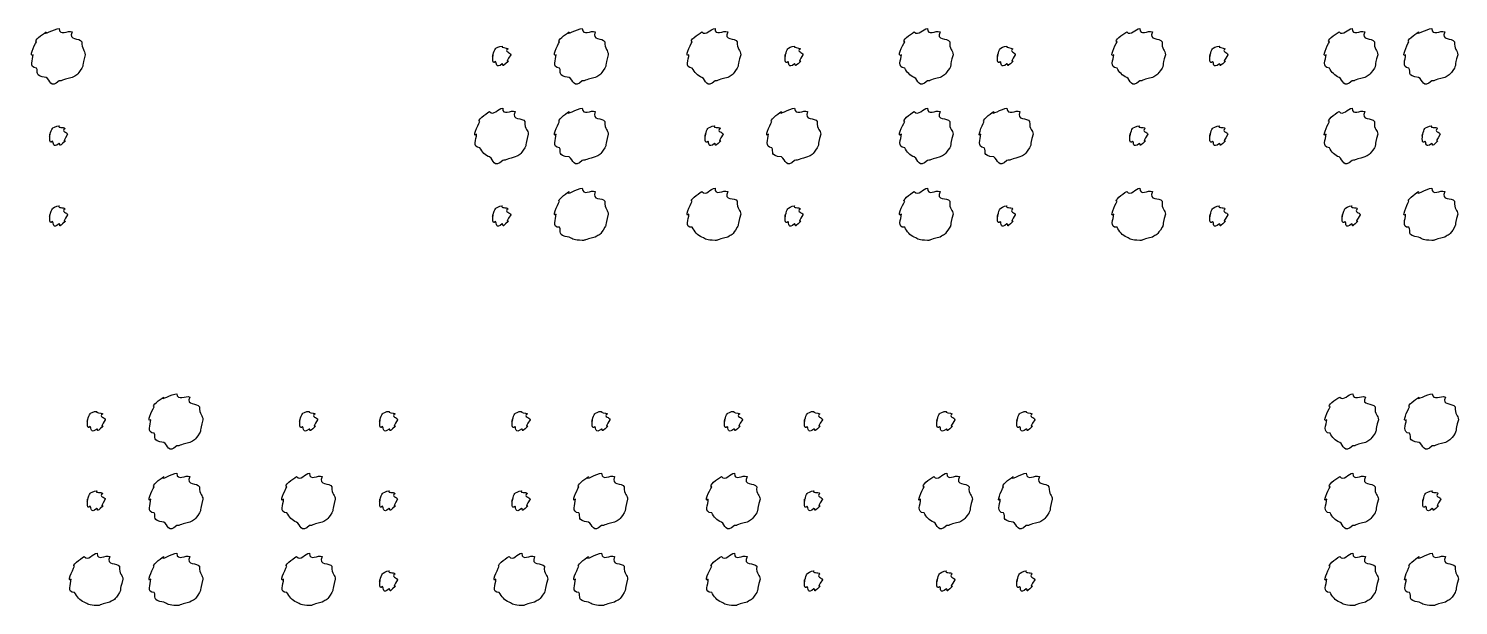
# Model space of a CAD drawing. Header units: millimetres. Extents: x 32 to 178, y 41 to 266.
# Drawn here: x 159.3 to 178.03, y 239.53 to 247.09 of the extents above; entities that cross this region are included whole.
import ezdxf

# ---------------------------------------------------------------- set-up
doc = ezdxf.new("R2010")
doc.units = ezdxf.units.MM
doc.layers.get('0').update_dxf_attribs({"linetype": 'CONTINUOUS'})

msp = doc.modelspace()

# ---------------------------------------------------------------- linework, layer by layer
at = {"color": 0}
for p, q in [((159.697, 247.088), (159.697, 247.088)), ((166.55, 247.088), (166.55, 247.088)), ((168.29, 247.088), (168.29, 247.088)), ((171.073, 247.088), (171.073, 247.088)), ((173.855, 247.088), (173.855, 247.088)), ((176.637, 247.088), (176.637, 247.088)), ((177.679, 247.088), (177.679, 247.088)), ((165.503, 246.856), (165.503, 246.856)), ((169.332, 246.856), (169.332, 246.856)), ((172.114, 246.856), (172.114, 246.856)), ((174.897, 246.856), (174.897, 246.856)), ((165.508, 246.046), (165.508, 246.046)), ((166.55, 246.046), (166.55, 246.046)), ((169.332, 246.046), (169.332, 246.046)), ((171.073, 246.046), (171.073, 246.046)), ((172.114, 246.046), (172.114, 246.046)), ((176.637, 246.046), (176.637, 246.046)), ((159.697, 245.814), (159.697, 245.814)), ((168.285, 245.814), (168.285, 245.814)), ((173.849, 245.814), (173.849, 245.814)), ((174.897, 245.814), (174.897, 245.814)), ((177.679, 245.814), (177.679, 245.814)), ((166.55, 244.999), (166.55, 244.999)), ((168.29, 244.999), (168.29, 244.999)), ((171.073, 244.999), (171.073, 244.999)), ((173.855, 244.999), (173.855, 244.999)), ((177.679, 244.999), (177.679, 244.999)), ((159.697, 244.767), (159.697, 244.767)), ((165.503, 244.767), (165.503, 244.767)), ((169.332, 244.767), (169.332, 244.767)), ((172.114, 244.767), (172.114, 244.767)), ((174.897, 244.767), (174.897, 244.767)), ((176.632, 244.767), (176.632, 244.767)), ((161.239, 242.307), (161.239, 242.307)), ((176.645, 242.307), (176.645, 242.307)), ((177.687, 242.307), (177.687, 242.307)), ((160.191, 242.076), (160.191, 242.076)), ((162.974, 242.076), (162.974, 242.076)), ((164.021, 242.076), (164.021, 242.076)), ((165.756, 242.076), (165.756, 242.076)), ((166.803, 242.076), (166.803, 242.076)), ((168.538, 242.076), (168.538, 242.076)), ((169.586, 242.076), (169.586, 242.076)), ((171.321, 242.076), (171.321, 242.076)), ((172.368, 242.076), (172.368, 242.076)), ((161.239, 241.265), (161.239, 241.265)), ((162.979, 241.265), (162.979, 241.265)), ((166.803, 241.265), (166.803, 241.265)), ((168.544, 241.265), (168.544, 241.265)), ((171.326, 241.265), (171.326, 241.265)), ((172.368, 241.265), (172.368, 241.265)), ((176.645, 241.265), (176.645, 241.265)), ((160.191, 241.034), (160.191, 241.034)), ((164.021, 241.034), (164.021, 241.034)), ((165.756, 241.034), (165.756, 241.034)), ((169.586, 241.034), (169.586, 241.034)), ((177.687, 241.034), (177.687, 241.034)), ((160.197, 240.218), (160.197, 240.218)), ((161.239, 240.218), (161.239, 240.218)), ((162.979, 240.218), (162.979, 240.218)), ((165.761, 240.218), (165.761, 240.218)), ((166.803, 240.218), (166.803, 240.218)), ((168.544, 240.218), (168.544, 240.218)), ((176.645, 240.218), (176.645, 240.218)), ((177.687, 240.218), (177.687, 240.218)), ((164.021, 239.987), (164.021, 239.987)), ((169.586, 239.987), (169.586, 239.987)), ((171.321, 239.987), (171.321, 239.987)), ((172.368, 239.987), (172.368, 239.987))]:
    msp.add_line(p, q, dxfattribs=at)
for points in [[(159.526, 247.044), (159.466, 246.986), (159.638, 247.088), (159.697, 247.088)], [(159.697, 247.088), (159.702, 246.986), (159.813, 247.072), (159.868, 247.044)], [(166.379, 247.044), (166.32, 246.986), (166.49, 247.088), (166.55, 247.088)], [(166.55, 247.088), (166.555, 246.986), (166.666, 247.072), (166.721, 247.044)], [(168.119, 247.044), (168.172, 246.986), (168.231, 247.088), (168.29, 247.088)], [(168.29, 247.088), (168.286, 246.986), (168.4, 247.072), (168.456, 247.044)], [(170.901, 247.044), (170.954, 246.986), (171.013, 247.088), (171.073, 247.088)], [(171.073, 247.088), (171.068, 246.986), (171.183, 247.072), (171.238, 247.044)], [(173.684, 247.044), (173.736, 246.986), (173.795, 247.088), (173.855, 247.088)], [(173.855, 247.088), (173.851, 246.986), (173.965, 247.072), (174.02, 247.044)], [(176.466, 247.044), (176.518, 246.986), (176.578, 247.088), (176.637, 247.088)], [(176.637, 247.088), (176.633, 246.986), (176.747, 247.072), (176.802, 247.044)], [(177.508, 247.044), (177.449, 246.986), (177.619, 247.088), (177.679, 247.088)], [(177.679, 247.088), (177.684, 246.986), (177.794, 247.072), (177.85, 247.044)], [(159.355, 246.746), (159.297, 246.699), (159.369, 246.862), (159.399, 246.917)], [(159.399, 246.917), (159.36, 246.928), (159.474, 247.013), (159.526, 247.044)], [(159.868, 247.044), (159.813, 246.928), (159.964, 246.972), (159.994, 246.917)], [(159.994, 246.917), (159.989, 246.818), (160.038, 246.804), (160.038, 246.746)], [(166.208, 246.746), (166.15, 246.699), (166.222, 246.862), (166.252, 246.917)], [(166.252, 246.917), (166.213, 246.928), (166.327, 247.013), (166.379, 247.044)], [(166.721, 247.044), (166.666, 246.928), (166.817, 246.972), (166.847, 246.917)], [(166.847, 246.917), (166.842, 246.818), (166.891, 246.804), (166.891, 246.746)], [(167.948, 246.746), (167.885, 246.699), (167.962, 246.862), (167.992, 246.917)], [(167.992, 246.917), (167.944, 246.928), (168.064, 247.013), (168.119, 247.044)], [(168.456, 247.044), (168.396, 246.928), (168.552, 246.972), (168.582, 246.917)], [(168.582, 246.917), (168.573, 246.818), (168.626, 246.804), (168.626, 246.746)], [(170.731, 246.746), (170.667, 246.699), (170.744, 246.862), (170.775, 246.917)], [(170.775, 246.917), (170.726, 246.928), (170.846, 247.013), (170.901, 247.044)], [(171.238, 247.044), (171.178, 246.928), (171.334, 246.972), (171.365, 246.917)], [(171.365, 246.917), (171.355, 246.818), (171.409, 246.804), (171.409, 246.746)], [(173.513, 246.746), (173.45, 246.699), (173.527, 246.862), (173.557, 246.917)], [(173.557, 246.917), (173.509, 246.928), (173.629, 247.013), (173.684, 247.044)], [(174.02, 247.044), (173.961, 246.928), (174.117, 246.972), (174.147, 246.917)], [(174.147, 246.917), (174.137, 246.818), (174.191, 246.804), (174.191, 246.746)], [(176.295, 246.746), (176.232, 246.699), (176.309, 246.862), (176.339, 246.917)], [(176.339, 246.917), (176.291, 246.928), (176.411, 247.013), (176.466, 247.044)], [(176.802, 247.044), (176.743, 246.928), (176.899, 246.972), (176.929, 246.917)], [(176.929, 246.917), (176.919, 246.818), (176.973, 246.804), (176.973, 246.746)], [(177.337, 246.746), (177.279, 246.699), (177.351, 246.862), (177.381, 246.917)], [(177.381, 246.917), (177.342, 246.928), (177.455, 247.013), (177.508, 247.044)], [(177.85, 247.044), (177.794, 246.928), (177.946, 246.972), (177.976, 246.917)], [(177.976, 246.917), (177.971, 246.818), (178.02, 246.804), (178.02, 246.746)], [(159.399, 246.57), (159.297, 246.578), (159.355, 246.683), (159.355, 246.746)], [(160.038, 246.746), (159.989, 246.578), (160.023, 246.625), (159.994, 246.57)], [(165.381, 246.746), (165.365, 246.67), (165.392, 246.801), (165.414, 246.823)], [(165.414, 246.658), (165.365, 246.604), (165.381, 246.709), (165.381, 246.746)], [(165.414, 246.823), (165.409, 246.832), (165.465, 246.856), (165.503, 246.856)], [(165.503, 246.856), (165.475, 246.832), (165.558, 246.845), (165.579, 246.823)], [(165.579, 246.823), (165.519, 246.787), (165.613, 246.775), (165.613, 246.746)], [(165.613, 246.746), (165.519, 246.604), (165.602, 246.68), (165.579, 246.658)], [(166.252, 246.57), (166.15, 246.578), (166.208, 246.683), (166.208, 246.746)], [(166.891, 246.746), (166.842, 246.578), (166.876, 246.625), (166.847, 246.57)], [(167.992, 246.57), (167.885, 246.578), (167.948, 246.683), (167.948, 246.746)], [(168.626, 246.746), (168.573, 246.578), (168.611, 246.625), (168.582, 246.57)], [(169.211, 246.746), (169.197, 246.67), (169.222, 246.801), (169.244, 246.823)], [(169.244, 246.658), (169.197, 246.604), (169.211, 246.709), (169.211, 246.746)], [(169.244, 246.823), (169.241, 246.832), (169.295, 246.856), (169.332, 246.856)], [(169.332, 246.856), (169.307, 246.832), (169.387, 246.845), (169.409, 246.823)], [(169.409, 246.823), (169.351, 246.787), (169.442, 246.775), (169.442, 246.746)], [(169.442, 246.746), (169.351, 246.604), (169.431, 246.68), (169.409, 246.658)], [(170.775, 246.57), (170.667, 246.578), (170.731, 246.683), (170.731, 246.746)], [(171.409, 246.746), (171.355, 246.578), (171.394, 246.625), (171.365, 246.57)], [(171.993, 246.746), (171.979, 246.67), (172.004, 246.801), (172.026, 246.823)], [(172.026, 246.658), (171.979, 246.604), (171.993, 246.709), (171.993, 246.746)], [(172.026, 246.823), (172.023, 246.832), (172.077, 246.856), (172.114, 246.856)], [(172.114, 246.856), (172.09, 246.832), (172.169, 246.845), (172.192, 246.823)], [(172.192, 246.823), (172.134, 246.787), (172.224, 246.775), (172.224, 246.746)], [(172.224, 246.746), (172.134, 246.604), (172.213, 246.68), (172.192, 246.658)], [(173.557, 246.57), (173.45, 246.578), (173.513, 246.683), (173.513, 246.746)], [(174.191, 246.746), (174.137, 246.578), (174.176, 246.625), (174.147, 246.57)], [(174.775, 246.746), (174.762, 246.67), (174.786, 246.801), (174.808, 246.823)], [(174.808, 246.658), (174.762, 246.604), (174.775, 246.709), (174.775, 246.746)], [(174.808, 246.823), (174.806, 246.832), (174.859, 246.856), (174.897, 246.856)], [(174.897, 246.856), (174.872, 246.832), (174.952, 246.845), (174.974, 246.823)], [(174.974, 246.823), (174.916, 246.787), (175.007, 246.775), (175.007, 246.746)], [(175.007, 246.746), (174.916, 246.604), (174.996, 246.68), (174.974, 246.658)], [(176.339, 246.57), (176.232, 246.578), (176.295, 246.683), (176.295, 246.746)], [(176.973, 246.746), (176.919, 246.578), (176.958, 246.625), (176.929, 246.57)], [(177.381, 246.57), (177.279, 246.578), (177.337, 246.683), (177.337, 246.746)], [(178.02, 246.746), (177.971, 246.578), (178.005, 246.625), (177.976, 246.57)], [(159.526, 246.448), (159.36, 246.472), (159.432, 246.517), (159.399, 246.57)], [(159.994, 246.57), (159.93, 246.472), (159.923, 246.477), (159.868, 246.448)], [(165.503, 246.625), (165.409, 246.56), (165.436, 246.636), (165.414, 246.658)], [(165.579, 246.658), (165.475, 246.56), (165.531, 246.625), (165.503, 246.625)], [(166.379, 246.448), (166.213, 246.472), (166.285, 246.517), (166.252, 246.57)], [(166.847, 246.57), (166.783, 246.472), (166.776, 246.477), (166.721, 246.448)], [(168.119, 246.448), (168.062, 246.472), (168.021, 246.517), (167.992, 246.57)], [(168.582, 246.57), (168.513, 246.472), (168.511, 246.477), (168.456, 246.448)], [(169.332, 246.625), (169.241, 246.56), (169.266, 246.636), (169.244, 246.658)], [(169.409, 246.658), (169.307, 246.56), (169.361, 246.625), (169.332, 246.625)], [(170.901, 246.448), (170.844, 246.472), (170.804, 246.517), (170.775, 246.57)], [(171.365, 246.57), (171.296, 246.472), (171.293, 246.477), (171.238, 246.448)], [(172.114, 246.625), (172.023, 246.56), (172.048, 246.636), (172.026, 246.658)], [(172.192, 246.658), (172.09, 246.56), (172.143, 246.625), (172.114, 246.625)], [(173.684, 246.448), (173.626, 246.472), (173.586, 246.517), (173.557, 246.57)], [(174.147, 246.57), (174.078, 246.472), (174.075, 246.477), (174.02, 246.448)], [(174.897, 246.625), (174.806, 246.56), (174.83, 246.636), (174.808, 246.658)], [(174.974, 246.658), (174.872, 246.56), (174.926, 246.625), (174.897, 246.625)], [(176.466, 246.448), (176.408, 246.472), (176.368, 246.517), (176.339, 246.57)], [(176.929, 246.57), (176.86, 246.472), (176.857, 246.477), (176.802, 246.448)], [(177.508, 246.448), (177.342, 246.472), (177.414, 246.517), (177.381, 246.57)], [(177.976, 246.57), (177.911, 246.472), (177.905, 246.477), (177.85, 246.448)], [(159.697, 246.404), (159.584, 246.295), (159.581, 246.418), (159.526, 246.448)], [(159.868, 246.448), (159.702, 246.412), (159.755, 246.404), (159.697, 246.404)], [(166.55, 246.404), (166.437, 246.295), (166.434, 246.418), (166.379, 246.448)], [(166.721, 246.448), (166.555, 246.412), (166.607, 246.404), (166.55, 246.404)], [(168.29, 246.404), (168.172, 246.295), (168.174, 246.418), (168.119, 246.448)], [(168.456, 246.448), (168.286, 246.412), (168.345, 246.404), (168.29, 246.404)], [(171.073, 246.404), (170.954, 246.295), (170.957, 246.418), (170.901, 246.448)], [(171.238, 246.448), (171.068, 246.412), (171.128, 246.404), (171.073, 246.404)], [(173.855, 246.404), (173.736, 246.295), (173.739, 246.418), (173.684, 246.448)], [(174.02, 246.448), (173.851, 246.412), (173.91, 246.404), (173.855, 246.404)], [(176.637, 246.404), (176.518, 246.295), (176.521, 246.418), (176.466, 246.448)], [(176.802, 246.448), (176.633, 246.412), (176.692, 246.404), (176.637, 246.404)], [(177.679, 246.404), (177.566, 246.295), (177.563, 246.418), (177.508, 246.448)], [(177.85, 246.448), (177.684, 246.412), (177.737, 246.404), (177.679, 246.404)], [(165.21, 245.87), (165.162, 245.88), (165.282, 245.971), (165.337, 246.002)], [(165.337, 246.002), (165.389, 245.938), (165.449, 246.046), (165.508, 246.046)], [(165.508, 246.046), (165.504, 245.938), (165.618, 246.031), (165.673, 246.002)], [(165.673, 246.002), (165.614, 245.88), (165.77, 245.927), (165.8, 245.87)], [(166.252, 245.87), (166.213, 245.88), (166.327, 245.971), (166.379, 246.002)], [(166.379, 246.002), (166.32, 245.938), (166.49, 246.046), (166.55, 246.046)], [(166.55, 246.046), (166.555, 245.938), (166.666, 246.031), (166.721, 246.002)], [(166.721, 246.002), (166.666, 245.88), (166.817, 245.927), (166.847, 245.87)], [(169.034, 245.87), (168.996, 245.88), (169.109, 245.971), (169.161, 246.002)], [(169.161, 246.002), (169.102, 245.938), (169.273, 246.046), (169.332, 246.046)], [(169.332, 246.046), (169.338, 245.938), (169.448, 246.031), (169.503, 246.002)], [(169.503, 246.002), (169.448, 245.88), (169.599, 245.927), (169.63, 245.87)], [(170.775, 245.87), (170.726, 245.88), (170.846, 245.971), (170.901, 246.002)], [(170.901, 246.002), (170.954, 245.938), (171.013, 246.046), (171.073, 246.046)], [(171.073, 246.046), (171.068, 245.938), (171.183, 246.031), (171.238, 246.002)], [(171.238, 246.002), (171.178, 245.88), (171.334, 245.927), (171.365, 245.87)], [(171.817, 245.87), (171.778, 245.88), (171.891, 245.971), (171.943, 246.002)], [(171.943, 246.002), (171.884, 245.938), (172.055, 246.046), (172.114, 246.046)], [(172.114, 246.046), (172.12, 245.938), (172.23, 246.031), (172.285, 246.002)], [(172.285, 246.002), (172.23, 245.88), (172.382, 245.927), (172.412, 245.87)], [(176.339, 245.87), (176.291, 245.88), (176.411, 245.971), (176.466, 246.002)], [(176.466, 246.002), (176.518, 245.938), (176.578, 246.046), (176.637, 246.046)], [(176.637, 246.046), (176.633, 245.938), (176.747, 246.031), (176.802, 246.002)], [(176.802, 246.002), (176.743, 245.88), (176.899, 245.927), (176.929, 245.87)], [(159.575, 245.704), (159.562, 245.623), (159.586, 245.759), (159.609, 245.781)], [(159.609, 245.781), (159.606, 245.784), (159.659, 245.814), (159.697, 245.814)], [(159.697, 245.814), (159.672, 245.784), (159.752, 245.804), (159.774, 245.781)], [(159.774, 245.781), (159.716, 245.74), (159.807, 245.733), (159.807, 245.704)], [(165.166, 245.704), (165.103, 245.649), (165.18, 245.814), (165.21, 245.87)], [(165.8, 245.87), (165.79, 245.766), (165.844, 245.759), (165.844, 245.704)], [(166.208, 245.704), (166.15, 245.649), (166.222, 245.814), (166.252, 245.87)], [(166.847, 245.87), (166.842, 245.766), (166.891, 245.759), (166.891, 245.704)], [(168.164, 245.704), (168.147, 245.623), (168.174, 245.759), (168.196, 245.781)], [(168.196, 245.781), (168.191, 245.784), (168.247, 245.814), (168.285, 245.814)], [(168.285, 245.814), (168.257, 245.784), (168.34, 245.804), (168.362, 245.781)], [(168.362, 245.781), (168.301, 245.74), (168.395, 245.733), (168.395, 245.704)], [(168.99, 245.704), (168.932, 245.649), (169.004, 245.814), (169.034, 245.87)], [(169.63, 245.87), (169.624, 245.766), (169.674, 245.759), (169.674, 245.704)], [(170.731, 245.704), (170.667, 245.649), (170.744, 245.814), (170.775, 245.87)], [(171.365, 245.87), (171.355, 245.766), (171.409, 245.759), (171.409, 245.704)], [(171.772, 245.704), (171.715, 245.649), (171.786, 245.814), (171.817, 245.87)], [(172.412, 245.87), (172.406, 245.766), (172.456, 245.759), (172.456, 245.704)], [(173.728, 245.704), (173.711, 245.623), (173.739, 245.759), (173.761, 245.781)], [(173.761, 245.781), (173.755, 245.784), (173.812, 245.814), (173.849, 245.814)], [(173.849, 245.814), (173.822, 245.784), (173.904, 245.804), (173.926, 245.781)], [(173.926, 245.781), (173.866, 245.74), (173.959, 245.733), (173.959, 245.704)], [(174.775, 245.704), (174.762, 245.623), (174.786, 245.759), (174.808, 245.781)], [(174.808, 245.781), (174.806, 245.784), (174.859, 245.814), (174.897, 245.814)], [(174.897, 245.814), (174.872, 245.784), (174.952, 245.804), (174.974, 245.781)], [(174.974, 245.781), (174.916, 245.74), (175.007, 245.733), (175.007, 245.704)], [(176.295, 245.704), (176.232, 245.649), (176.309, 245.814), (176.339, 245.87)], [(176.929, 245.87), (176.919, 245.766), (176.973, 245.759), (176.973, 245.704)], [(177.558, 245.704), (177.544, 245.623), (177.569, 245.759), (177.59, 245.781)], [(177.59, 245.781), (177.588, 245.784), (177.642, 245.814), (177.679, 245.814)], [(177.679, 245.814), (177.654, 245.784), (177.734, 245.804), (177.756, 245.781)], [(177.756, 245.781), (177.698, 245.74), (177.789, 245.733), (177.789, 245.704)], [(159.609, 245.616), (159.562, 245.557), (159.575, 245.667), (159.575, 245.704)], [(159.697, 245.583), (159.606, 245.513), (159.631, 245.594), (159.609, 245.616)], [(159.774, 245.616), (159.672, 245.513), (159.726, 245.583), (159.697, 245.583)], [(159.807, 245.704), (159.716, 245.557), (159.796, 245.638), (159.774, 245.616)], [(165.21, 245.528), (165.103, 245.531), (165.166, 245.641), (165.166, 245.704)], [(165.844, 245.704), (165.79, 245.531), (165.829, 245.583), (165.8, 245.528)], [(166.252, 245.528), (166.15, 245.531), (166.208, 245.641), (166.208, 245.704)], [(166.891, 245.704), (166.842, 245.531), (166.876, 245.583), (166.847, 245.528)], [(168.196, 245.616), (168.147, 245.557), (168.164, 245.667), (168.164, 245.704)], [(168.285, 245.583), (168.191, 245.513), (168.219, 245.594), (168.196, 245.616)], [(168.362, 245.616), (168.257, 245.513), (168.313, 245.583), (168.285, 245.583)], [(168.395, 245.704), (168.301, 245.557), (168.384, 245.638), (168.362, 245.616)], [(169.034, 245.528), (168.932, 245.531), (168.99, 245.641), (168.99, 245.704)], [(169.674, 245.704), (169.624, 245.531), (169.659, 245.583), (169.63, 245.528)], [(170.775, 245.528), (170.667, 245.531), (170.731, 245.641), (170.731, 245.704)], [(171.409, 245.704), (171.355, 245.531), (171.394, 245.583), (171.365, 245.528)], [(171.817, 245.528), (171.715, 245.531), (171.772, 245.641), (171.772, 245.704)], [(172.456, 245.704), (172.406, 245.531), (172.441, 245.583), (172.412, 245.528)], [(173.761, 245.616), (173.711, 245.557), (173.728, 245.667), (173.728, 245.704)], [(173.849, 245.583), (173.755, 245.513), (173.783, 245.594), (173.761, 245.616)], [(173.926, 245.616), (173.822, 245.513), (173.878, 245.583), (173.849, 245.583)], [(173.959, 245.704), (173.866, 245.557), (173.948, 245.638), (173.926, 245.616)], [(174.808, 245.616), (174.762, 245.557), (174.775, 245.667), (174.775, 245.704)], [(174.897, 245.583), (174.806, 245.513), (174.83, 245.594), (174.808, 245.616)], [(174.974, 245.616), (174.872, 245.513), (174.926, 245.583), (174.897, 245.583)], [(175.007, 245.704), (174.916, 245.557), (174.996, 245.638), (174.974, 245.616)], [(176.339, 245.528), (176.232, 245.531), (176.295, 245.641), (176.295, 245.704)], [(176.973, 245.704), (176.919, 245.531), (176.958, 245.583), (176.929, 245.528)], [(177.59, 245.616), (177.544, 245.557), (177.558, 245.667), (177.558, 245.704)], [(177.679, 245.583), (177.588, 245.513), (177.613, 245.594), (177.59, 245.616)], [(177.756, 245.616), (177.654, 245.513), (177.708, 245.583), (177.679, 245.583)], [(177.789, 245.704), (177.698, 245.557), (177.778, 245.638), (177.756, 245.616)], [(165.337, 245.407), (165.279, 245.424), (165.239, 245.475), (165.21, 245.528)], [(165.508, 245.363), (165.389, 245.248), (165.392, 245.376), (165.337, 245.407)], [(165.673, 245.407), (165.504, 245.365), (165.563, 245.363), (165.508, 245.363)], [(165.8, 245.528), (165.731, 245.424), (165.728, 245.436), (165.673, 245.407)], [(166.379, 245.407), (166.213, 245.424), (166.285, 245.475), (166.252, 245.528)], [(166.55, 245.363), (166.437, 245.248), (166.434, 245.376), (166.379, 245.407)], [(166.721, 245.407), (166.555, 245.365), (166.607, 245.363), (166.55, 245.363)], [(166.847, 245.528), (166.783, 245.424), (166.776, 245.436), (166.721, 245.407)], [(169.161, 245.407), (168.996, 245.424), (169.067, 245.475), (169.034, 245.528)], [(169.332, 245.363), (169.219, 245.248), (169.216, 245.376), (169.161, 245.407)], [(169.503, 245.407), (169.338, 245.365), (169.39, 245.363), (169.332, 245.363)], [(169.63, 245.528), (169.565, 245.424), (169.558, 245.436), (169.503, 245.407)], [(170.901, 245.407), (170.844, 245.424), (170.804, 245.475), (170.775, 245.528)], [(171.073, 245.363), (170.954, 245.248), (170.957, 245.376), (170.901, 245.407)], [(171.238, 245.407), (171.068, 245.365), (171.128, 245.363), (171.073, 245.363)], [(171.365, 245.528), (171.296, 245.424), (171.293, 245.436), (171.238, 245.407)], [(171.943, 245.407), (171.778, 245.424), (171.85, 245.475), (171.817, 245.528)], [(172.114, 245.363), (172.001, 245.248), (171.999, 245.376), (171.943, 245.407)], [(172.285, 245.407), (172.12, 245.365), (172.172, 245.363), (172.114, 245.363)], [(172.412, 245.528), (172.347, 245.424), (172.34, 245.436), (172.285, 245.407)], [(176.466, 245.407), (176.408, 245.424), (176.368, 245.475), (176.339, 245.528)], [(176.637, 245.363), (176.518, 245.248), (176.521, 245.376), (176.466, 245.407)], [(176.802, 245.407), (176.633, 245.365), (176.692, 245.363), (176.637, 245.363)], [(176.929, 245.528), (176.86, 245.424), (176.857, 245.436), (176.802, 245.407)], [(166.208, 244.657), (166.15, 244.602), (166.222, 244.773), (166.252, 244.828)], [(166.252, 244.828), (166.213, 244.829), (166.327, 244.924), (166.379, 244.954)], [(166.379, 244.954), (166.32, 244.888), (166.49, 244.999), (166.55, 244.999)], [(166.55, 244.999), (166.555, 244.888), (166.666, 244.983), (166.721, 244.954)], [(166.721, 244.954), (166.666, 244.829), (166.817, 244.883), (166.847, 244.828)], [(166.847, 244.828), (166.842, 244.719), (166.891, 244.715), (166.891, 244.657)], [(167.948, 244.657), (167.885, 244.602), (167.962, 244.773), (167.992, 244.828)], [(167.992, 244.828), (167.944, 244.829), (168.064, 244.924), (168.119, 244.954)], [(168.119, 244.954), (168.172, 244.888), (168.231, 244.999), (168.29, 244.999)], [(168.29, 244.999), (168.286, 244.888), (168.4, 244.983), (168.456, 244.954)], [(168.456, 244.954), (168.396, 244.829), (168.552, 244.883), (168.582, 244.828)], [(168.582, 244.828), (168.573, 244.719), (168.626, 244.715), (168.626, 244.657)], [(170.731, 244.657), (170.667, 244.602), (170.744, 244.773), (170.775, 244.828)], [(170.775, 244.828), (170.726, 244.829), (170.846, 244.924), (170.901, 244.954)], [(170.901, 244.954), (170.954, 244.888), (171.013, 244.999), (171.073, 244.999)], [(171.073, 244.999), (171.068, 244.888), (171.183, 244.983), (171.238, 244.954)], [(171.238, 244.954), (171.178, 244.829), (171.334, 244.883), (171.365, 244.828)], [(171.365, 244.828), (171.355, 244.719), (171.409, 244.715), (171.409, 244.657)], [(173.513, 244.657), (173.45, 244.602), (173.527, 244.773), (173.557, 244.828)], [(173.557, 244.828), (173.509, 244.829), (173.629, 244.924), (173.684, 244.954)], [(173.684, 244.954), (173.736, 244.888), (173.795, 244.999), (173.855, 244.999)], [(173.855, 244.999), (173.851, 244.888), (173.965, 244.983), (174.02, 244.954)], [(174.02, 244.954), (173.961, 244.829), (174.117, 244.883), (174.147, 244.828)], [(174.147, 244.828), (174.137, 244.719), (174.191, 244.715), (174.191, 244.657)], [(177.337, 244.657), (177.279, 244.602), (177.351, 244.773), (177.381, 244.828)], [(177.381, 244.828), (177.342, 244.829), (177.455, 244.924), (177.508, 244.954)], [(177.508, 244.954), (177.449, 244.888), (177.619, 244.999), (177.679, 244.999)], [(177.679, 244.999), (177.684, 244.888), (177.794, 244.983), (177.85, 244.954)], [(177.85, 244.954), (177.794, 244.829), (177.946, 244.883), (177.976, 244.828)], [(177.976, 244.828), (177.971, 244.719), (178.02, 244.715), (178.02, 244.657)], [(159.575, 244.651), (159.562, 244.569), (159.586, 244.706), (159.609, 244.729)], [(159.609, 244.563), (159.562, 244.505), (159.575, 244.618), (159.575, 244.651)], [(159.609, 244.729), (159.606, 244.734), (159.659, 244.767), (159.697, 244.767)], [(159.697, 244.767), (159.672, 244.734), (159.752, 244.753), (159.774, 244.729)], [(159.774, 244.729), (159.716, 244.686), (159.807, 244.68), (159.807, 244.651)], [(159.807, 244.651), (159.716, 244.505), (159.796, 244.588), (159.774, 244.563)], [(165.381, 244.651), (165.365, 244.569), (165.392, 244.706), (165.414, 244.729)], [(165.414, 244.563), (165.365, 244.505), (165.381, 244.618), (165.381, 244.651)], [(165.414, 244.729), (165.409, 244.734), (165.465, 244.767), (165.503, 244.767)], [(165.503, 244.767), (165.475, 244.734), (165.558, 244.753), (165.579, 244.729)], [(165.579, 244.729), (165.519, 244.686), (165.613, 244.68), (165.613, 244.651)], [(165.613, 244.651), (165.519, 244.505), (165.602, 244.588), (165.579, 244.563)], [(166.252, 244.486), (166.15, 244.481), (166.208, 244.594), (166.208, 244.657)], [(166.891, 244.657), (166.842, 244.481), (166.876, 244.537), (166.847, 244.486)], [(167.992, 244.486), (167.885, 244.481), (167.948, 244.594), (167.948, 244.657)], [(168.626, 244.657), (168.573, 244.481), (168.611, 244.537), (168.582, 244.486)], [(169.211, 244.651), (169.197, 244.569), (169.222, 244.706), (169.244, 244.729)], [(169.244, 244.563), (169.197, 244.505), (169.211, 244.618), (169.211, 244.651)], [(169.244, 244.729), (169.241, 244.734), (169.295, 244.767), (169.332, 244.767)], [(169.332, 244.767), (169.307, 244.734), (169.387, 244.753), (169.409, 244.729)], [(169.409, 244.729), (169.351, 244.686), (169.442, 244.68), (169.442, 244.651)], [(169.442, 244.651), (169.351, 244.505), (169.431, 244.588), (169.409, 244.563)], [(170.775, 244.486), (170.667, 244.481), (170.731, 244.594), (170.731, 244.657)], [(171.409, 244.657), (171.355, 244.481), (171.394, 244.537), (171.365, 244.486)], [(171.993, 244.651), (171.979, 244.569), (172.004, 244.706), (172.026, 244.729)], [(172.026, 244.563), (171.979, 244.505), (171.993, 244.618), (171.993, 244.651)], [(172.026, 244.729), (172.023, 244.734), (172.077, 244.767), (172.114, 244.767)], [(172.114, 244.767), (172.09, 244.734), (172.169, 244.753), (172.192, 244.729)], [(172.192, 244.729), (172.134, 244.686), (172.224, 244.68), (172.224, 244.651)], [(172.224, 244.651), (172.134, 244.505), (172.213, 244.588), (172.192, 244.563)], [(173.557, 244.486), (173.45, 244.481), (173.513, 244.594), (173.513, 244.657)], [(174.191, 244.657), (174.137, 244.481), (174.176, 244.537), (174.147, 244.486)], [(174.775, 244.651), (174.762, 244.569), (174.786, 244.706), (174.808, 244.729)], [(174.808, 244.563), (174.762, 244.505), (174.775, 244.618), (174.775, 244.651)], [(174.808, 244.729), (174.806, 244.734), (174.859, 244.767), (174.897, 244.767)], [(174.897, 244.767), (174.872, 244.734), (174.952, 244.753), (174.974, 244.729)], [(174.974, 244.729), (174.916, 244.686), (175.007, 244.68), (175.007, 244.651)], [(175.007, 244.651), (174.916, 244.505), (174.996, 244.588), (174.974, 244.563)], [(176.51, 244.651), (176.494, 244.569), (176.521, 244.706), (176.543, 244.729)], [(176.543, 244.563), (176.494, 244.505), (176.51, 244.618), (176.51, 244.651)], [(176.543, 244.729), (176.538, 244.734), (176.594, 244.767), (176.632, 244.767)], [(176.632, 244.767), (176.604, 244.734), (176.687, 244.753), (176.709, 244.729)], [(176.709, 244.729), (176.648, 244.686), (176.742, 244.68), (176.742, 244.651)], [(176.742, 244.651), (176.648, 244.505), (176.731, 244.588), (176.709, 244.563)], [(177.381, 244.486), (177.279, 244.481), (177.337, 244.594), (177.337, 244.657)], [(178.02, 244.657), (177.971, 244.481), (178.005, 244.537), (177.976, 244.486)], [(159.697, 244.53), (159.606, 244.458), (159.631, 244.541), (159.609, 244.563)], [(159.774, 244.563), (159.672, 244.458), (159.726, 244.53), (159.697, 244.53)], [(165.503, 244.53), (165.409, 244.458), (165.436, 244.541), (165.414, 244.563)], [(165.579, 244.563), (165.475, 244.458), (165.531, 244.53), (165.503, 244.53)], [(166.379, 244.359), (166.213, 244.377), (166.285, 244.434), (166.252, 244.486)], [(166.847, 244.486), (166.783, 244.377), (166.776, 244.392), (166.721, 244.359)], [(168.119, 244.359), (168.062, 244.377), (168.021, 244.434), (167.992, 244.486)], [(168.582, 244.486), (168.513, 244.377), (168.511, 244.392), (168.456, 244.359)], [(169.332, 244.53), (169.241, 244.458), (169.266, 244.541), (169.244, 244.563)], [(169.409, 244.563), (169.307, 244.458), (169.361, 244.53), (169.332, 244.53)], [(170.901, 244.359), (170.844, 244.377), (170.804, 244.434), (170.775, 244.486)], [(171.365, 244.486), (171.296, 244.377), (171.293, 244.392), (171.238, 244.359)], [(172.114, 244.53), (172.023, 244.458), (172.048, 244.541), (172.026, 244.563)], [(172.192, 244.563), (172.09, 244.458), (172.143, 244.53), (172.114, 244.53)], [(173.684, 244.359), (173.626, 244.377), (173.586, 244.434), (173.557, 244.486)], [(174.147, 244.486), (174.078, 244.377), (174.075, 244.392), (174.02, 244.359)], [(174.897, 244.53), (174.806, 244.458), (174.83, 244.541), (174.808, 244.563)], [(174.974, 244.563), (174.872, 244.458), (174.926, 244.53), (174.897, 244.53)], [(176.632, 244.53), (176.538, 244.458), (176.565, 244.541), (176.543, 244.563)], [(176.709, 244.563), (176.604, 244.458), (176.661, 244.53), (176.632, 244.53)], [(177.508, 244.359), (177.342, 244.377), (177.414, 244.434), (177.381, 244.486)], [(177.976, 244.486), (177.911, 244.377), (177.905, 244.392), (177.85, 244.359)], [(166.55, 244.315), (166.437, 244.315), (166.434, 244.329), (166.379, 244.359)], [(166.721, 244.359), (166.555, 244.315), (166.607, 244.315), (166.55, 244.315)], [(168.29, 244.315), (168.172, 244.315), (168.174, 244.329), (168.119, 244.359)], [(168.456, 244.359), (168.286, 244.315), (168.345, 244.315), (168.29, 244.315)], [(171.073, 244.315), (170.954, 244.315), (170.957, 244.329), (170.901, 244.359)], [(171.238, 244.359), (171.068, 244.315), (171.128, 244.315), (171.073, 244.315)], [(173.855, 244.315), (173.736, 244.315), (173.739, 244.329), (173.684, 244.359)], [(174.02, 244.359), (173.851, 244.315), (173.91, 244.315), (173.855, 244.315)], [(177.679, 244.315), (177.566, 244.315), (177.563, 244.329), (177.508, 244.359)], [(177.85, 244.359), (177.684, 244.315), (177.737, 244.315), (177.679, 244.315)], [(160.941, 242.136), (160.903, 242.147), (161.016, 242.233), (161.068, 242.263)], [(161.068, 242.263), (161.008, 242.205), (161.18, 242.307), (161.239, 242.307)], [(161.239, 242.307), (161.244, 242.205), (161.355, 242.292), (161.41, 242.263)], [(161.41, 242.263), (161.355, 242.147), (161.506, 242.191), (161.536, 242.136)], [(176.348, 242.136), (176.299, 242.147), (176.419, 242.233), (176.474, 242.263)], [(176.474, 242.263), (176.527, 242.205), (176.586, 242.307), (176.645, 242.307)], [(176.645, 242.307), (176.641, 242.205), (176.755, 242.292), (176.81, 242.263)], [(176.81, 242.263), (176.751, 242.147), (176.907, 242.191), (176.937, 242.136)], [(177.389, 242.136), (177.351, 242.147), (177.464, 242.233), (177.516, 242.263)], [(177.516, 242.263), (177.457, 242.205), (177.628, 242.307), (177.687, 242.307)], [(177.687, 242.307), (177.692, 242.205), (177.803, 242.292), (177.858, 242.263)], [(177.858, 242.263), (177.803, 242.147), (177.955, 242.191), (177.985, 242.136)], [(160.07, 241.966), (160.054, 241.89), (160.081, 242.021), (160.103, 242.043)], [(160.103, 242.043), (160.098, 242.051), (160.154, 242.076), (160.191, 242.076)], [(160.191, 242.076), (160.164, 242.051), (160.246, 242.065), (160.269, 242.043)], [(160.269, 242.043), (160.208, 242.007), (160.302, 241.995), (160.302, 241.966)], [(160.897, 241.966), (160.839, 241.919), (160.911, 242.081), (160.941, 242.136)], [(161.536, 242.136), (161.531, 242.037), (161.58, 242.024), (161.58, 241.966)], [(162.852, 241.966), (162.836, 241.89), (162.863, 242.021), (162.886, 242.043)], [(162.886, 242.043), (162.88, 242.051), (162.936, 242.076), (162.974, 242.076)], [(162.974, 242.076), (162.946, 242.051), (163.029, 242.065), (163.051, 242.043)], [(163.051, 242.043), (162.99, 242.007), (163.084, 241.995), (163.084, 241.966)], [(163.9, 241.966), (163.886, 241.89), (163.911, 242.021), (163.933, 242.043)], [(163.933, 242.043), (163.93, 242.051), (163.984, 242.076), (164.021, 242.076)], [(164.021, 242.076), (163.996, 242.051), (164.076, 242.065), (164.098, 242.043)], [(164.098, 242.043), (164.04, 242.007), (164.131, 241.995), (164.131, 241.966)], [(165.635, 241.966), (165.618, 241.89), (165.646, 242.021), (165.668, 242.043)], [(165.668, 242.043), (165.662, 242.051), (165.719, 242.076), (165.756, 242.076)], [(165.756, 242.076), (165.728, 242.051), (165.811, 242.065), (165.833, 242.043)], [(165.833, 242.043), (165.772, 242.007), (165.866, 241.995), (165.866, 241.966)], [(166.682, 241.966), (166.668, 241.89), (166.693, 242.021), (166.715, 242.043)], [(166.715, 242.043), (166.712, 242.051), (166.766, 242.076), (166.803, 242.076)], [(166.803, 242.076), (166.779, 242.051), (166.858, 242.065), (166.88, 242.043)], [(166.88, 242.043), (166.823, 242.007), (166.914, 241.995), (166.914, 241.966)], [(168.417, 241.966), (168.4, 241.89), (168.428, 242.021), (168.45, 242.043)], [(168.45, 242.043), (168.444, 242.051), (168.501, 242.076), (168.538, 242.076)], [(168.538, 242.076), (168.511, 242.051), (168.593, 242.065), (168.615, 242.043)], [(168.615, 242.043), (168.555, 242.007), (168.649, 241.995), (168.649, 241.966)], [(169.464, 241.966), (169.45, 241.89), (169.475, 242.021), (169.497, 242.043)], [(169.497, 242.043), (169.495, 242.051), (169.548, 242.076), (169.586, 242.076)], [(169.586, 242.076), (169.561, 242.051), (169.641, 242.065), (169.663, 242.043)], [(169.663, 242.043), (169.605, 242.007), (169.696, 241.995), (169.696, 241.966)], [(171.199, 241.966), (171.183, 241.89), (171.21, 242.021), (171.232, 242.043)], [(171.232, 242.043), (171.227, 242.051), (171.283, 242.076), (171.321, 242.076)], [(171.321, 242.076), (171.293, 242.051), (171.376, 242.065), (171.398, 242.043)], [(171.398, 242.043), (171.337, 242.007), (171.431, 241.995), (171.431, 241.966)], [(172.247, 241.966), (172.233, 241.89), (172.258, 242.021), (172.28, 242.043)], [(172.28, 242.043), (172.277, 242.051), (172.331, 242.076), (172.368, 242.076)], [(172.368, 242.076), (172.343, 242.051), (172.423, 242.065), (172.445, 242.043)], [(172.445, 242.043), (172.387, 242.007), (172.478, 241.995), (172.478, 241.966)], [(176.304, 241.966), (176.24, 241.919), (176.317, 242.081), (176.348, 242.136)], [(176.937, 242.136), (176.928, 242.037), (176.982, 242.024), (176.982, 241.966)], [(177.345, 241.966), (177.287, 241.919), (177.359, 242.081), (177.389, 242.136)], [(177.985, 242.136), (177.979, 242.037), (178.029, 242.024), (178.029, 241.966)], [(160.103, 241.878), (160.054, 241.824), (160.07, 241.928), (160.07, 241.966)], [(160.191, 241.844), (160.098, 241.779), (160.125, 241.855), (160.103, 241.878)], [(160.269, 241.878), (160.164, 241.779), (160.22, 241.844), (160.191, 241.844)], [(160.302, 241.966), (160.208, 241.824), (160.291, 241.899), (160.269, 241.878)], [(160.941, 241.789), (160.839, 241.797), (160.897, 241.902), (160.897, 241.966)], [(161.58, 241.966), (161.531, 241.797), (161.565, 241.844), (161.536, 241.789)], [(162.886, 241.878), (162.836, 241.824), (162.852, 241.928), (162.852, 241.966)], [(162.974, 241.844), (162.88, 241.779), (162.907, 241.855), (162.886, 241.878)], [(163.051, 241.878), (162.946, 241.779), (163.003, 241.844), (162.974, 241.844)], [(163.084, 241.966), (162.99, 241.824), (163.073, 241.899), (163.051, 241.878)], [(163.933, 241.878), (163.886, 241.824), (163.9, 241.928), (163.9, 241.966)], [(164.021, 241.844), (163.93, 241.779), (163.955, 241.855), (163.933, 241.878)], [(164.098, 241.878), (163.996, 241.779), (164.05, 241.844), (164.021, 241.844)], [(164.131, 241.966), (164.04, 241.824), (164.12, 241.899), (164.098, 241.878)], [(165.668, 241.878), (165.618, 241.824), (165.635, 241.928), (165.635, 241.966)], [(165.756, 241.844), (165.662, 241.779), (165.69, 241.855), (165.668, 241.878)], [(165.833, 241.878), (165.728, 241.779), (165.785, 241.844), (165.756, 241.844)], [(165.866, 241.966), (165.772, 241.824), (165.855, 241.899), (165.833, 241.878)], [(166.715, 241.878), (166.668, 241.824), (166.682, 241.928), (166.682, 241.966)], [(166.803, 241.844), (166.712, 241.779), (166.737, 241.855), (166.715, 241.878)], [(166.88, 241.878), (166.779, 241.779), (166.832, 241.844), (166.803, 241.844)], [(166.914, 241.966), (166.823, 241.824), (166.902, 241.899), (166.88, 241.878)], [(168.45, 241.878), (168.4, 241.824), (168.417, 241.928), (168.417, 241.966)], [(168.538, 241.844), (168.444, 241.779), (168.472, 241.855), (168.45, 241.878)], [(168.615, 241.878), (168.511, 241.779), (168.567, 241.844), (168.538, 241.844)], [(168.649, 241.966), (168.555, 241.824), (168.637, 241.899), (168.615, 241.878)], [(169.497, 241.878), (169.45, 241.824), (169.464, 241.928), (169.464, 241.966)], [(169.586, 241.844), (169.495, 241.779), (169.519, 241.855), (169.497, 241.878)], [(169.663, 241.878), (169.561, 241.779), (169.614, 241.844), (169.586, 241.844)], [(169.696, 241.966), (169.605, 241.824), (169.685, 241.899), (169.663, 241.878)], [(171.232, 241.878), (171.183, 241.824), (171.199, 241.928), (171.199, 241.966)], [(171.321, 241.844), (171.227, 241.779), (171.254, 241.855), (171.232, 241.878)], [(171.398, 241.878), (171.293, 241.779), (171.349, 241.844), (171.321, 241.844)], [(171.431, 241.966), (171.337, 241.824), (171.42, 241.899), (171.398, 241.878)], [(172.28, 241.878), (172.233, 241.824), (172.247, 241.928), (172.247, 241.966)], [(172.368, 241.844), (172.277, 241.779), (172.302, 241.855), (172.28, 241.878)], [(172.445, 241.878), (172.343, 241.779), (172.397, 241.844), (172.368, 241.844)], [(172.478, 241.966), (172.387, 241.824), (172.467, 241.899), (172.445, 241.878)], [(176.348, 241.789), (176.24, 241.797), (176.304, 241.902), (176.304, 241.966)], [(176.982, 241.966), (176.928, 241.797), (176.966, 241.844), (176.937, 241.789)], [(177.389, 241.789), (177.287, 241.797), (177.345, 241.902), (177.345, 241.966)], [(178.029, 241.966), (177.979, 241.797), (178.013, 241.844), (177.985, 241.789)], [(161.068, 241.668), (160.903, 241.691), (160.974, 241.737), (160.941, 241.789)], [(161.239, 241.624), (161.126, 241.515), (161.123, 241.638), (161.068, 241.668)], [(161.41, 241.668), (161.244, 241.632), (161.297, 241.624), (161.239, 241.624)], [(161.536, 241.789), (161.472, 241.691), (161.465, 241.697), (161.41, 241.668)], [(176.474, 241.668), (176.416, 241.691), (176.377, 241.737), (176.348, 241.789)], [(176.645, 241.624), (176.527, 241.515), (176.529, 241.638), (176.474, 241.668)], [(176.81, 241.668), (176.641, 241.632), (176.7, 241.624), (176.645, 241.624)], [(176.937, 241.789), (176.868, 241.691), (176.866, 241.697), (176.81, 241.668)], [(177.516, 241.668), (177.351, 241.691), (177.423, 241.737), (177.389, 241.789)], [(177.687, 241.624), (177.574, 241.515), (177.571, 241.638), (177.516, 241.668)], [(177.858, 241.668), (177.692, 241.632), (177.745, 241.624), (177.687, 241.624)], [(177.985, 241.789), (177.92, 241.691), (177.913, 241.697), (177.858, 241.668)], [(160.897, 240.924), (160.839, 240.869), (160.911, 241.034), (160.941, 241.089)], [(160.941, 241.089), (160.903, 241.1), (161.016, 241.191), (161.068, 241.221)], [(161.068, 241.221), (161.008, 241.158), (161.18, 241.265), (161.239, 241.265)], [(161.239, 241.265), (161.244, 241.158), (161.355, 241.25), (161.41, 241.221)], [(161.41, 241.221), (161.355, 241.1), (161.506, 241.147), (161.536, 241.089)], [(161.536, 241.089), (161.531, 240.986), (161.58, 240.979), (161.58, 240.924)], [(162.638, 240.924), (162.574, 240.869), (162.651, 241.034), (162.682, 241.089)], [(162.682, 241.089), (162.633, 241.1), (162.753, 241.191), (162.808, 241.221)], [(162.808, 241.221), (162.861, 241.158), (162.92, 241.265), (162.979, 241.265)], [(162.979, 241.265), (162.975, 241.158), (163.09, 241.25), (163.145, 241.221)], [(163.145, 241.221), (163.085, 241.1), (163.241, 241.147), (163.271, 241.089)], [(163.271, 241.089), (163.262, 240.986), (163.315, 240.979), (163.315, 240.924)], [(166.461, 240.924), (166.404, 240.869), (166.475, 241.034), (166.505, 241.089)], [(166.505, 241.089), (166.467, 241.1), (166.58, 241.191), (166.632, 241.221)], [(166.632, 241.221), (166.573, 241.158), (166.744, 241.265), (166.803, 241.265)], [(166.803, 241.265), (166.809, 241.158), (166.919, 241.25), (166.974, 241.221)], [(166.974, 241.221), (166.919, 241.1), (167.071, 241.147), (167.101, 241.089)], [(167.101, 241.089), (167.095, 240.986), (167.145, 240.979), (167.145, 240.924)], [(168.202, 240.924), (168.138, 240.869), (168.216, 241.034), (168.246, 241.089)], [(168.246, 241.089), (168.198, 241.1), (168.318, 241.191), (168.373, 241.221)], [(168.373, 241.221), (168.425, 241.158), (168.485, 241.265), (168.544, 241.265)], [(168.544, 241.265), (168.54, 241.158), (168.654, 241.25), (168.709, 241.221)], [(168.709, 241.221), (168.65, 241.1), (168.806, 241.147), (168.836, 241.089)], [(168.836, 241.089), (168.826, 240.986), (168.88, 240.979), (168.88, 240.924)], [(170.984, 240.924), (170.921, 240.869), (170.998, 241.034), (171.028, 241.089)], [(171.028, 241.089), (170.98, 241.1), (171.1, 241.191), (171.155, 241.221)], [(171.155, 241.221), (171.208, 241.158), (171.267, 241.265), (171.326, 241.265)], [(171.326, 241.265), (171.322, 241.158), (171.436, 241.25), (171.491, 241.221)], [(171.491, 241.221), (171.432, 241.1), (171.588, 241.147), (171.618, 241.089)], [(171.618, 241.089), (171.608, 240.986), (171.662, 240.979), (171.662, 240.924)], [(172.026, 240.924), (171.968, 240.869), (172.04, 241.034), (172.07, 241.089)], [(172.07, 241.089), (172.031, 241.1), (172.145, 241.191), (172.197, 241.221)], [(172.197, 241.221), (172.138, 241.158), (172.309, 241.265), (172.368, 241.265)], [(172.368, 241.265), (172.373, 241.158), (172.484, 241.25), (172.539, 241.221)], [(172.539, 241.221), (172.484, 241.1), (172.635, 241.147), (172.665, 241.089)], [(172.665, 241.089), (172.66, 240.986), (172.709, 240.979), (172.709, 240.924)], [(176.304, 240.924), (176.24, 240.869), (176.317, 241.034), (176.348, 241.089)], [(176.348, 241.089), (176.299, 241.1), (176.419, 241.191), (176.474, 241.221)], [(176.474, 241.221), (176.527, 241.158), (176.586, 241.265), (176.645, 241.265)], [(176.645, 241.265), (176.641, 241.158), (176.755, 241.25), (176.81, 241.221)], [(176.81, 241.221), (176.751, 241.1), (176.907, 241.147), (176.937, 241.089)], [(176.937, 241.089), (176.928, 240.986), (176.982, 240.979), (176.982, 240.924)], [(160.07, 240.924), (160.054, 240.842), (160.081, 240.979), (160.103, 241.001)], [(160.103, 240.836), (160.054, 240.776), (160.07, 240.887), (160.07, 240.924)], [(160.103, 241.001), (160.098, 241.004), (160.154, 241.034), (160.191, 241.034)], [(160.191, 241.034), (160.164, 241.004), (160.246, 241.023), (160.269, 241.001)], [(160.269, 241.001), (160.208, 240.96), (160.302, 240.953), (160.302, 240.924)], [(160.302, 240.924), (160.208, 240.776), (160.291, 240.858), (160.269, 240.836)], [(160.941, 240.748), (160.839, 240.75), (160.897, 240.86), (160.897, 240.924)], [(161.58, 240.924), (161.531, 240.75), (161.565, 240.803), (161.536, 240.748)], [(162.682, 240.748), (162.574, 240.75), (162.638, 240.86), (162.638, 240.924)], [(163.315, 240.924), (163.262, 240.75), (163.3, 240.803), (163.271, 240.748)], [(163.9, 240.924), (163.886, 240.842), (163.911, 240.979), (163.933, 241.001)], [(163.933, 240.836), (163.886, 240.776), (163.9, 240.887), (163.9, 240.924)], [(163.933, 241.001), (163.93, 241.004), (163.984, 241.034), (164.021, 241.034)], [(164.021, 241.034), (163.996, 241.004), (164.076, 241.023), (164.098, 241.001)], [(164.098, 241.001), (164.04, 240.96), (164.131, 240.953), (164.131, 240.924)], [(164.131, 240.924), (164.04, 240.776), (164.12, 240.858), (164.098, 240.836)], [(165.635, 240.924), (165.618, 240.842), (165.646, 240.979), (165.668, 241.001)], [(165.668, 240.836), (165.618, 240.776), (165.635, 240.887), (165.635, 240.924)], [(165.668, 241.001), (165.662, 241.004), (165.719, 241.034), (165.756, 241.034)], [(165.756, 241.034), (165.728, 241.004), (165.811, 241.023), (165.833, 241.001)], [(165.833, 241.001), (165.772, 240.96), (165.866, 240.953), (165.866, 240.924)], [(165.866, 240.924), (165.772, 240.776), (165.855, 240.858), (165.833, 240.836)], [(166.505, 240.748), (166.404, 240.75), (166.461, 240.86), (166.461, 240.924)], [(167.145, 240.924), (167.095, 240.75), (167.13, 240.803), (167.101, 240.748)], [(168.246, 240.748), (168.138, 240.75), (168.202, 240.86), (168.202, 240.924)], [(168.88, 240.924), (168.826, 240.75), (168.865, 240.803), (168.836, 240.748)], [(169.464, 240.924), (169.45, 240.842), (169.475, 240.979), (169.497, 241.001)], [(169.497, 240.836), (169.45, 240.776), (169.464, 240.887), (169.464, 240.924)], [(169.497, 241.001), (169.495, 241.004), (169.548, 241.034), (169.586, 241.034)], [(169.586, 241.034), (169.561, 241.004), (169.641, 241.023), (169.663, 241.001)], [(169.663, 241.001), (169.605, 240.96), (169.696, 240.953), (169.696, 240.924)], [(169.696, 240.924), (169.605, 240.776), (169.685, 240.858), (169.663, 240.836)], [(171.028, 240.748), (170.921, 240.75), (170.984, 240.86), (170.984, 240.924)], [(171.662, 240.924), (171.608, 240.75), (171.647, 240.803), (171.618, 240.748)], [(172.07, 240.748), (171.968, 240.75), (172.026, 240.86), (172.026, 240.924)], [(172.709, 240.924), (172.66, 240.75), (172.694, 240.803), (172.665, 240.748)], [(176.348, 240.748), (176.24, 240.75), (176.304, 240.86), (176.304, 240.924)], [(176.982, 240.924), (176.928, 240.75), (176.966, 240.803), (176.937, 240.748)], [(177.566, 240.924), (177.552, 240.842), (177.577, 240.979), (177.599, 241.001)], [(177.599, 240.836), (177.552, 240.776), (177.566, 240.887), (177.566, 240.924)], [(177.599, 241.001), (177.596, 241.004), (177.65, 241.034), (177.687, 241.034)], [(177.687, 241.034), (177.662, 241.004), (177.742, 241.023), (177.764, 241.001)], [(177.764, 241.001), (177.706, 240.96), (177.797, 240.953), (177.797, 240.924)], [(177.797, 240.924), (177.706, 240.776), (177.786, 240.858), (177.764, 240.836)], [(160.191, 240.803), (160.098, 240.732), (160.125, 240.814), (160.103, 240.836)], [(160.269, 240.836), (160.164, 240.732), (160.22, 240.803), (160.191, 240.803)], [(161.068, 240.626), (160.903, 240.644), (160.974, 240.695), (160.941, 240.748)], [(161.536, 240.748), (161.472, 240.644), (161.465, 240.655), (161.41, 240.626)], [(162.808, 240.626), (162.75, 240.644), (162.711, 240.695), (162.682, 240.748)], [(163.271, 240.748), (163.202, 240.644), (163.2, 240.655), (163.145, 240.626)], [(164.021, 240.803), (163.93, 240.732), (163.955, 240.814), (163.933, 240.836)], [(164.098, 240.836), (163.996, 240.732), (164.05, 240.803), (164.021, 240.803)], [(165.756, 240.803), (165.662, 240.732), (165.69, 240.814), (165.668, 240.836)], [(165.833, 240.836), (165.728, 240.732), (165.785, 240.803), (165.756, 240.803)], [(166.632, 240.626), (166.467, 240.644), (166.539, 240.695), (166.505, 240.748)], [(167.101, 240.748), (167.036, 240.644), (167.029, 240.655), (166.974, 240.626)], [(168.373, 240.626), (168.315, 240.644), (168.275, 240.695), (168.246, 240.748)], [(168.836, 240.748), (168.767, 240.644), (168.764, 240.655), (168.709, 240.626)], [(169.586, 240.803), (169.495, 240.732), (169.519, 240.814), (169.497, 240.836)], [(169.663, 240.836), (169.561, 240.732), (169.614, 240.803), (169.586, 240.803)], [(171.155, 240.626), (171.097, 240.644), (171.057, 240.695), (171.028, 240.748)], [(171.618, 240.748), (171.549, 240.644), (171.546, 240.655), (171.491, 240.626)], [(172.197, 240.626), (172.031, 240.644), (172.103, 240.695), (172.07, 240.748)], [(172.665, 240.748), (172.601, 240.644), (172.594, 240.655), (172.539, 240.626)], [(176.474, 240.626), (176.416, 240.644), (176.377, 240.695), (176.348, 240.748)], [(176.937, 240.748), (176.868, 240.644), (176.866, 240.655), (176.81, 240.626)], [(177.687, 240.803), (177.596, 240.732), (177.621, 240.814), (177.599, 240.836)], [(177.764, 240.836), (177.662, 240.732), (177.716, 240.803), (177.687, 240.803)], [(161.239, 240.582), (161.126, 240.468), (161.123, 240.596), (161.068, 240.626)], [(161.41, 240.626), (161.244, 240.585), (161.297, 240.582), (161.239, 240.582)], [(162.979, 240.582), (162.861, 240.468), (162.863, 240.596), (162.808, 240.626)], [(163.145, 240.626), (162.975, 240.585), (163.034, 240.582), (162.979, 240.582)], [(166.803, 240.582), (166.69, 240.468), (166.688, 240.596), (166.632, 240.626)], [(166.974, 240.626), (166.809, 240.585), (166.861, 240.582), (166.803, 240.582)], [(168.544, 240.582), (168.425, 240.468), (168.428, 240.596), (168.373, 240.626)], [(168.709, 240.626), (168.54, 240.585), (168.599, 240.582), (168.544, 240.582)], [(171.326, 240.582), (171.208, 240.468), (171.21, 240.596), (171.155, 240.626)], [(171.491, 240.626), (171.322, 240.585), (171.381, 240.582), (171.326, 240.582)], [(172.368, 240.582), (172.255, 240.468), (172.252, 240.596), (172.197, 240.626)], [(172.539, 240.626), (172.373, 240.585), (172.426, 240.582), (172.368, 240.582)], [(176.645, 240.582), (176.527, 240.468), (176.529, 240.596), (176.474, 240.626)], [(176.81, 240.626), (176.641, 240.585), (176.7, 240.582), (176.645, 240.582)], [(159.899, 240.047), (159.851, 240.049), (159.971, 240.144), (160.026, 240.174)], [(160.026, 240.174), (160.079, 240.108), (160.138, 240.218), (160.197, 240.218)], [(160.197, 240.218), (160.193, 240.108), (160.307, 240.203), (160.362, 240.174)], [(160.362, 240.174), (160.303, 240.049), (160.459, 240.102), (160.489, 240.047)], [(160.941, 240.047), (160.903, 240.049), (161.016, 240.144), (161.068, 240.174)], [(161.068, 240.174), (161.008, 240.108), (161.18, 240.218), (161.239, 240.218)], [(161.239, 240.218), (161.244, 240.108), (161.355, 240.203), (161.41, 240.174)], [(161.41, 240.174), (161.355, 240.049), (161.506, 240.102), (161.536, 240.047)], [(162.682, 240.047), (162.633, 240.049), (162.753, 240.144), (162.808, 240.174)], [(162.808, 240.174), (162.861, 240.108), (162.92, 240.218), (162.979, 240.218)], [(162.979, 240.218), (162.975, 240.108), (163.09, 240.203), (163.145, 240.174)], [(163.145, 240.174), (163.085, 240.049), (163.241, 240.102), (163.271, 240.047)], [(165.464, 240.047), (165.416, 240.049), (165.535, 240.144), (165.591, 240.174)], [(165.591, 240.174), (165.643, 240.108), (165.702, 240.218), (165.761, 240.218)], [(165.761, 240.218), (165.757, 240.108), (165.872, 240.203), (165.927, 240.174)], [(165.927, 240.174), (165.868, 240.049), (166.023, 240.102), (166.054, 240.047)], [(166.505, 240.047), (166.467, 240.049), (166.58, 240.144), (166.632, 240.174)], [(166.632, 240.174), (166.573, 240.108), (166.744, 240.218), (166.803, 240.218)], [(166.803, 240.218), (166.809, 240.108), (166.919, 240.203), (166.974, 240.174)], [(166.974, 240.174), (166.919, 240.049), (167.071, 240.102), (167.101, 240.047)], [(168.246, 240.047), (168.198, 240.049), (168.318, 240.144), (168.373, 240.174)], [(168.373, 240.174), (168.425, 240.108), (168.485, 240.218), (168.544, 240.218)], [(168.544, 240.218), (168.54, 240.108), (168.654, 240.203), (168.709, 240.174)], [(168.709, 240.174), (168.65, 240.049), (168.806, 240.102), (168.836, 240.047)], [(176.348, 240.047), (176.299, 240.049), (176.419, 240.144), (176.474, 240.174)], [(176.474, 240.174), (176.527, 240.108), (176.586, 240.218), (176.645, 240.218)], [(176.645, 240.218), (176.641, 240.108), (176.755, 240.203), (176.81, 240.174)], [(176.81, 240.174), (176.751, 240.049), (176.907, 240.102), (176.937, 240.047)], [(177.389, 240.047), (177.351, 240.049), (177.464, 240.144), (177.516, 240.174)], [(177.516, 240.174), (177.457, 240.108), (177.628, 240.218), (177.687, 240.218)], [(177.687, 240.218), (177.692, 240.108), (177.803, 240.203), (177.858, 240.174)], [(177.858, 240.174), (177.803, 240.049), (177.955, 240.102), (177.985, 240.047)], [(159.855, 239.877), (159.792, 239.822), (159.869, 239.992), (159.899, 240.047)], [(160.489, 240.047), (160.479, 239.939), (160.533, 239.934), (160.533, 239.877)], [(160.897, 239.877), (160.839, 239.822), (160.911, 239.992), (160.941, 240.047)], [(161.536, 240.047), (161.531, 239.939), (161.58, 239.934), (161.58, 239.877)], [(162.638, 239.877), (162.574, 239.822), (162.651, 239.992), (162.682, 240.047)], [(163.271, 240.047), (163.262, 239.939), (163.315, 239.934), (163.315, 239.877)], [(163.933, 239.948), (163.93, 239.954), (163.984, 239.987), (164.021, 239.987)], [(164.021, 239.987), (163.996, 239.954), (164.076, 239.973), (164.098, 239.948)], [(165.42, 239.877), (165.356, 239.822), (165.433, 239.992), (165.464, 240.047)], [(166.054, 240.047), (166.044, 239.939), (166.098, 239.934), (166.098, 239.877)], [(166.461, 239.877), (166.404, 239.822), (166.475, 239.992), (166.505, 240.047)], [(167.101, 240.047), (167.095, 239.939), (167.145, 239.934), (167.145, 239.877)], [(168.202, 239.877), (168.138, 239.822), (168.216, 239.992), (168.246, 240.047)], [(168.836, 240.047), (168.826, 239.939), (168.88, 239.934), (168.88, 239.877)], [(169.497, 239.948), (169.495, 239.954), (169.548, 239.987), (169.586, 239.987)], [(169.586, 239.987), (169.561, 239.954), (169.641, 239.973), (169.663, 239.948)], [(171.232, 239.948), (171.227, 239.954), (171.283, 239.987), (171.321, 239.987)], [(171.321, 239.987), (171.293, 239.954), (171.376, 239.973), (171.398, 239.948)], [(172.28, 239.948), (172.277, 239.954), (172.331, 239.987), (172.368, 239.987)], [(172.368, 239.987), (172.343, 239.954), (172.423, 239.973), (172.445, 239.948)], [(176.304, 239.877), (176.24, 239.822), (176.317, 239.992), (176.348, 240.047)], [(176.937, 240.047), (176.928, 239.939), (176.982, 239.934), (176.982, 239.877)], [(177.345, 239.877), (177.287, 239.822), (177.359, 239.992), (177.389, 240.047)], [(177.985, 240.047), (177.979, 239.939), (178.029, 239.934), (178.029, 239.877)], [(159.899, 239.705), (159.792, 239.7), (159.855, 239.813), (159.855, 239.877)], [(160.533, 239.877), (160.479, 239.7), (160.518, 239.757), (160.489, 239.705)], [(160.941, 239.705), (160.839, 239.7), (160.897, 239.813), (160.897, 239.877)], [(161.58, 239.877), (161.531, 239.7), (161.565, 239.757), (161.536, 239.705)], [(162.682, 239.705), (162.574, 239.7), (162.638, 239.813), (162.638, 239.877)], [(163.315, 239.877), (163.262, 239.7), (163.3, 239.757), (163.271, 239.705)], [(163.9, 239.871), (163.886, 239.788), (163.911, 239.926), (163.933, 239.948)], [(163.933, 239.783), (163.886, 239.725), (163.9, 239.838), (163.9, 239.871)], [(164.021, 239.75), (163.93, 239.678), (163.955, 239.761), (163.933, 239.783)], [(164.098, 239.783), (163.996, 239.678), (164.05, 239.75), (164.021, 239.75)], [(164.098, 239.948), (164.04, 239.905), (164.131, 239.9), (164.131, 239.871)], [(164.131, 239.871), (164.04, 239.725), (164.12, 239.808), (164.098, 239.783)], [(165.464, 239.705), (165.356, 239.7), (165.42, 239.813), (165.42, 239.877)], [(166.098, 239.877), (166.044, 239.7), (166.082, 239.757), (166.054, 239.705)], [(166.505, 239.705), (166.404, 239.7), (166.461, 239.813), (166.461, 239.877)], [(167.145, 239.877), (167.095, 239.7), (167.13, 239.757), (167.101, 239.705)], [(168.246, 239.705), (168.138, 239.7), (168.202, 239.813), (168.202, 239.877)], [(168.88, 239.877), (168.826, 239.7), (168.865, 239.757), (168.836, 239.705)], [(169.464, 239.871), (169.45, 239.788), (169.475, 239.926), (169.497, 239.948)], [(169.497, 239.783), (169.45, 239.725), (169.464, 239.838), (169.464, 239.871)], [(169.586, 239.75), (169.495, 239.678), (169.519, 239.761), (169.497, 239.783)], [(169.663, 239.783), (169.561, 239.678), (169.614, 239.75), (169.586, 239.75)], [(169.663, 239.948), (169.605, 239.905), (169.696, 239.9), (169.696, 239.871)], [(169.696, 239.871), (169.605, 239.725), (169.685, 239.808), (169.663, 239.783)], [(171.199, 239.871), (171.183, 239.788), (171.21, 239.926), (171.232, 239.948)], [(171.232, 239.783), (171.183, 239.725), (171.199, 239.838), (171.199, 239.871)], [(171.321, 239.75), (171.227, 239.678), (171.254, 239.761), (171.232, 239.783)], [(171.398, 239.783), (171.293, 239.678), (171.349, 239.75), (171.321, 239.75)], [(171.398, 239.948), (171.337, 239.905), (171.431, 239.9), (171.431, 239.871)], [(171.431, 239.871), (171.337, 239.725), (171.42, 239.808), (171.398, 239.783)], [(172.247, 239.871), (172.233, 239.788), (172.258, 239.926), (172.28, 239.948)], [(172.28, 239.783), (172.233, 239.725), (172.247, 239.838), (172.247, 239.871)], [(172.368, 239.75), (172.277, 239.678), (172.302, 239.761), (172.28, 239.783)], [(172.445, 239.783), (172.343, 239.678), (172.397, 239.75), (172.368, 239.75)], [(172.445, 239.948), (172.387, 239.905), (172.478, 239.9), (172.478, 239.871)], [(172.478, 239.871), (172.387, 239.725), (172.467, 239.808), (172.445, 239.783)], [(176.348, 239.705), (176.24, 239.7), (176.304, 239.813), (176.304, 239.877)], [(176.982, 239.877), (176.928, 239.7), (176.966, 239.757), (176.937, 239.705)], [(177.389, 239.705), (177.287, 239.7), (177.345, 239.813), (177.345, 239.877)], [(178.029, 239.877), (177.979, 239.7), (178.013, 239.757), (177.985, 239.705)], [(160.026, 239.579), (159.968, 239.597), (159.928, 239.653), (159.899, 239.705)], [(160.489, 239.705), (160.42, 239.597), (160.418, 239.612), (160.362, 239.579)], [(161.068, 239.579), (160.903, 239.597), (160.974, 239.653), (160.941, 239.705)], [(161.536, 239.705), (161.472, 239.597), (161.465, 239.612), (161.41, 239.579)], [(162.808, 239.579), (162.75, 239.597), (162.711, 239.653), (162.682, 239.705)], [(163.271, 239.705), (163.202, 239.597), (163.2, 239.612), (163.145, 239.579)], [(165.591, 239.579), (165.533, 239.597), (165.493, 239.653), (165.464, 239.705)], [(166.054, 239.705), (165.985, 239.597), (165.982, 239.612), (165.927, 239.579)], [(166.632, 239.579), (166.467, 239.597), (166.539, 239.653), (166.505, 239.705)], [(167.101, 239.705), (167.036, 239.597), (167.029, 239.612), (166.974, 239.579)], [(168.373, 239.579), (168.315, 239.597), (168.275, 239.653), (168.246, 239.705)], [(168.836, 239.705), (168.767, 239.597), (168.764, 239.612), (168.709, 239.579)], [(176.474, 239.579), (176.416, 239.597), (176.377, 239.653), (176.348, 239.705)], [(176.937, 239.705), (176.868, 239.597), (176.866, 239.612), (176.81, 239.579)], [(177.516, 239.579), (177.351, 239.597), (177.423, 239.653), (177.389, 239.705)], [(177.985, 239.705), (177.92, 239.597), (177.913, 239.612), (177.858, 239.579)], [(160.197, 239.535), (160.079, 239.535), (160.081, 239.548), (160.026, 239.579)], [(160.362, 239.579), (160.193, 239.535), (160.252, 239.535), (160.197, 239.535)], [(161.239, 239.535), (161.126, 239.535), (161.123, 239.548), (161.068, 239.579)], [(161.41, 239.579), (161.244, 239.535), (161.297, 239.535), (161.239, 239.535)], [(162.979, 239.535), (162.861, 239.535), (162.863, 239.548), (162.808, 239.579)], [(163.145, 239.579), (162.975, 239.535), (163.034, 239.535), (162.979, 239.535)], [(165.761, 239.535), (165.643, 239.535), (165.646, 239.548), (165.591, 239.579)], [(165.927, 239.579), (165.757, 239.535), (165.816, 239.535), (165.761, 239.535)], [(166.803, 239.535), (166.69, 239.535), (166.688, 239.548), (166.632, 239.579)], [(166.974, 239.579), (166.809, 239.535), (166.861, 239.535), (166.803, 239.535)], [(168.544, 239.535), (168.425, 239.535), (168.428, 239.548), (168.373, 239.579)], [(168.709, 239.579), (168.54, 239.535), (168.599, 239.535), (168.544, 239.535)], [(176.645, 239.535), (176.527, 239.535), (176.529, 239.548), (176.474, 239.579)], [(176.81, 239.579), (176.641, 239.535), (176.7, 239.535), (176.645, 239.535)], [(177.687, 239.535), (177.574, 239.535), (177.571, 239.548), (177.516, 239.579)], [(177.858, 239.579), (177.692, 239.535), (177.745, 239.535), (177.687, 239.535)]]:
    msp.add_open_spline(points, degree=3, dxfattribs=at)

doc.saveas('drawing.dxf')
